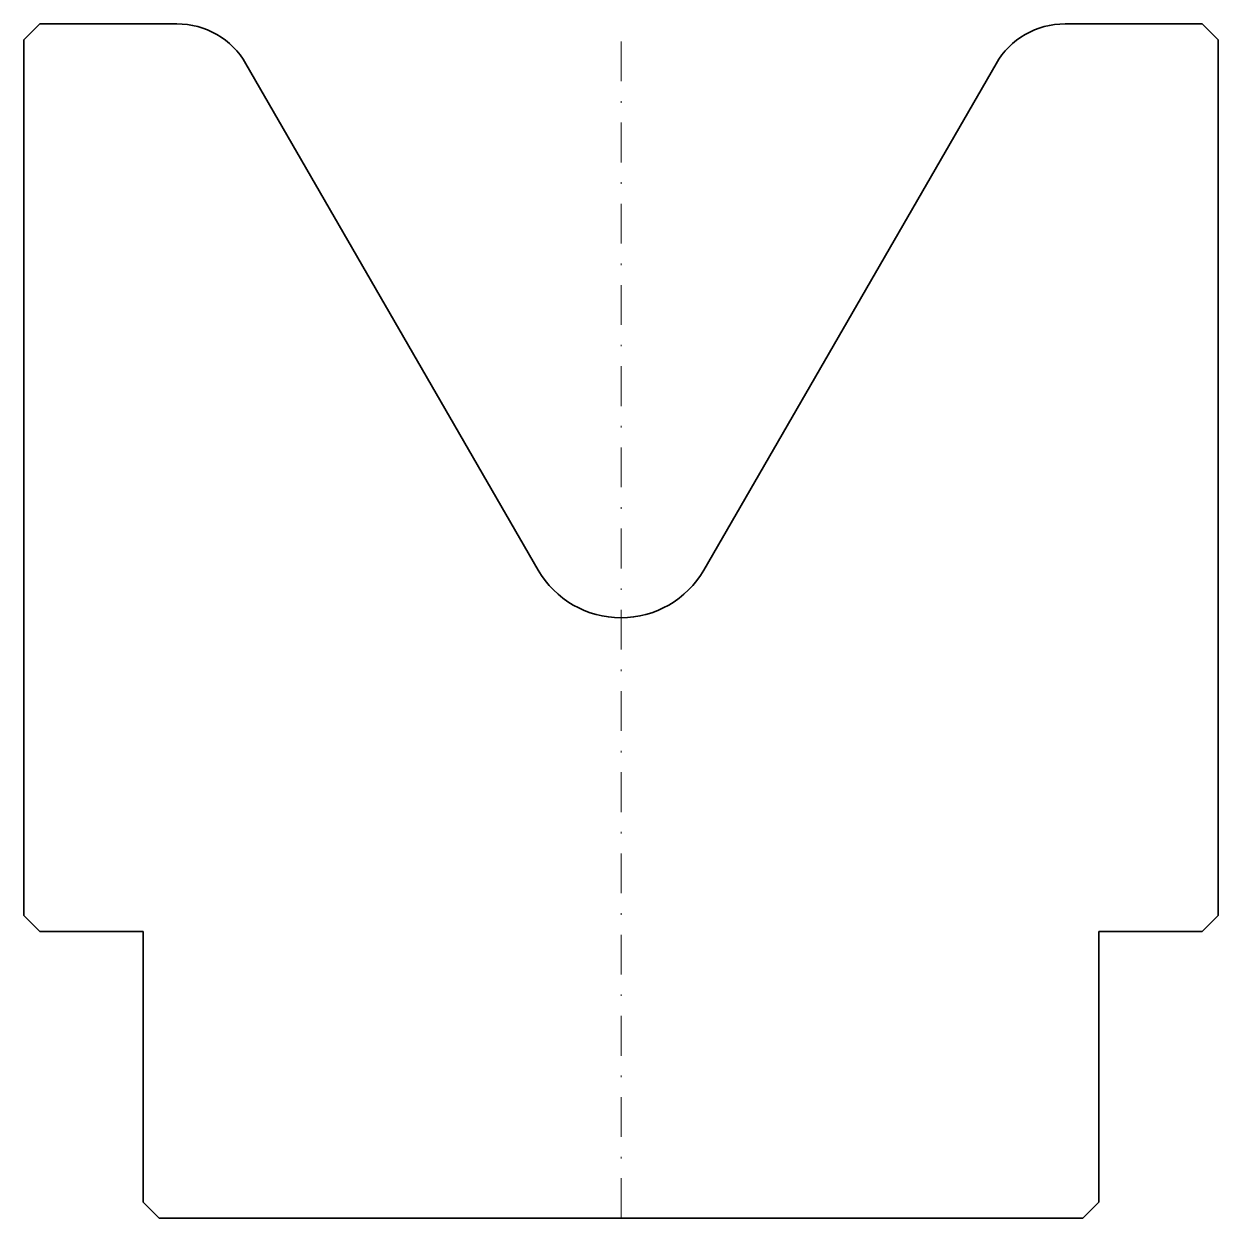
# Model space of a CAD drawing. Header units: millimetres. Extents: x -37.5 to 37.5, y -75 to 0.
import ezdxf

# ---------------------------------------------------------------- set-up
doc = ezdxf.new("R2010")
doc.units = ezdxf.units.MM
doc.header["$LTSCALE"] = 5
doc.linetypes.add('AUSGEZOGEN', pattern=[0])
doc.linetypes.add('DASHDOT', pattern=[1, 0.5, -0.25, 0, -0.25])
doc.layers.add('2', color=7, linetype='Continuous')

msp = doc.modelspace()

# ---------------------------------------------------------------- linework, layer by layer
at = {"layer": '2', "color": 7, "linetype": 'AUSGEZOGEN', "lineweight": 35}
for p, q in [((-36.5, 0), (-37.5, -1)), ((-27.887, 0), (-36.5, 0)), ((36.5, 0), (27.887, 0)), ((37.5, -1), (36.5, 0)), ((-37.5, -1), (-37.5, -56)), ((37.5, -56), (37.5, -1)), ((-5.196, -34.301), (-23.557, -2.5)), ((23.557, -2.5), (5.196, -34.301)), ((-37.5, -56), (-36.5, -57)), ((36.5, -57), (37.5, -56)), ((-36.5, -57), (-30, -57)), ((-30, -57), (-30, -74)), ((30, -74), (30, -57)), ((30, -57), (36.5, -57)), ((-30, -74), (-29, -75)), ((29, -75), (30, -74)), ((-29, -75), (29, -75))]:
    msp.add_line(p, q, dxfattribs=at)
at = {"layer": '2', "color": 7, "linetype": 'DASHDOT', "lineweight": 18}
msp.add_line((0, -75), (0, 0), dxfattribs=at)
at = {"layer": '2', "color": 7, "linetype": 'AUSGEZOGEN', "lineweight": 35}
for centre, radius, start, end in [((-27.887, -5), 5, 30, 90), ((27.887, -5), 5, 90, 150), ((0, -31.301), 6, 210, 330)]:
    msp.add_arc(centre, radius, start, end, dxfattribs=at)

doc.saveas('drawing.dxf')
